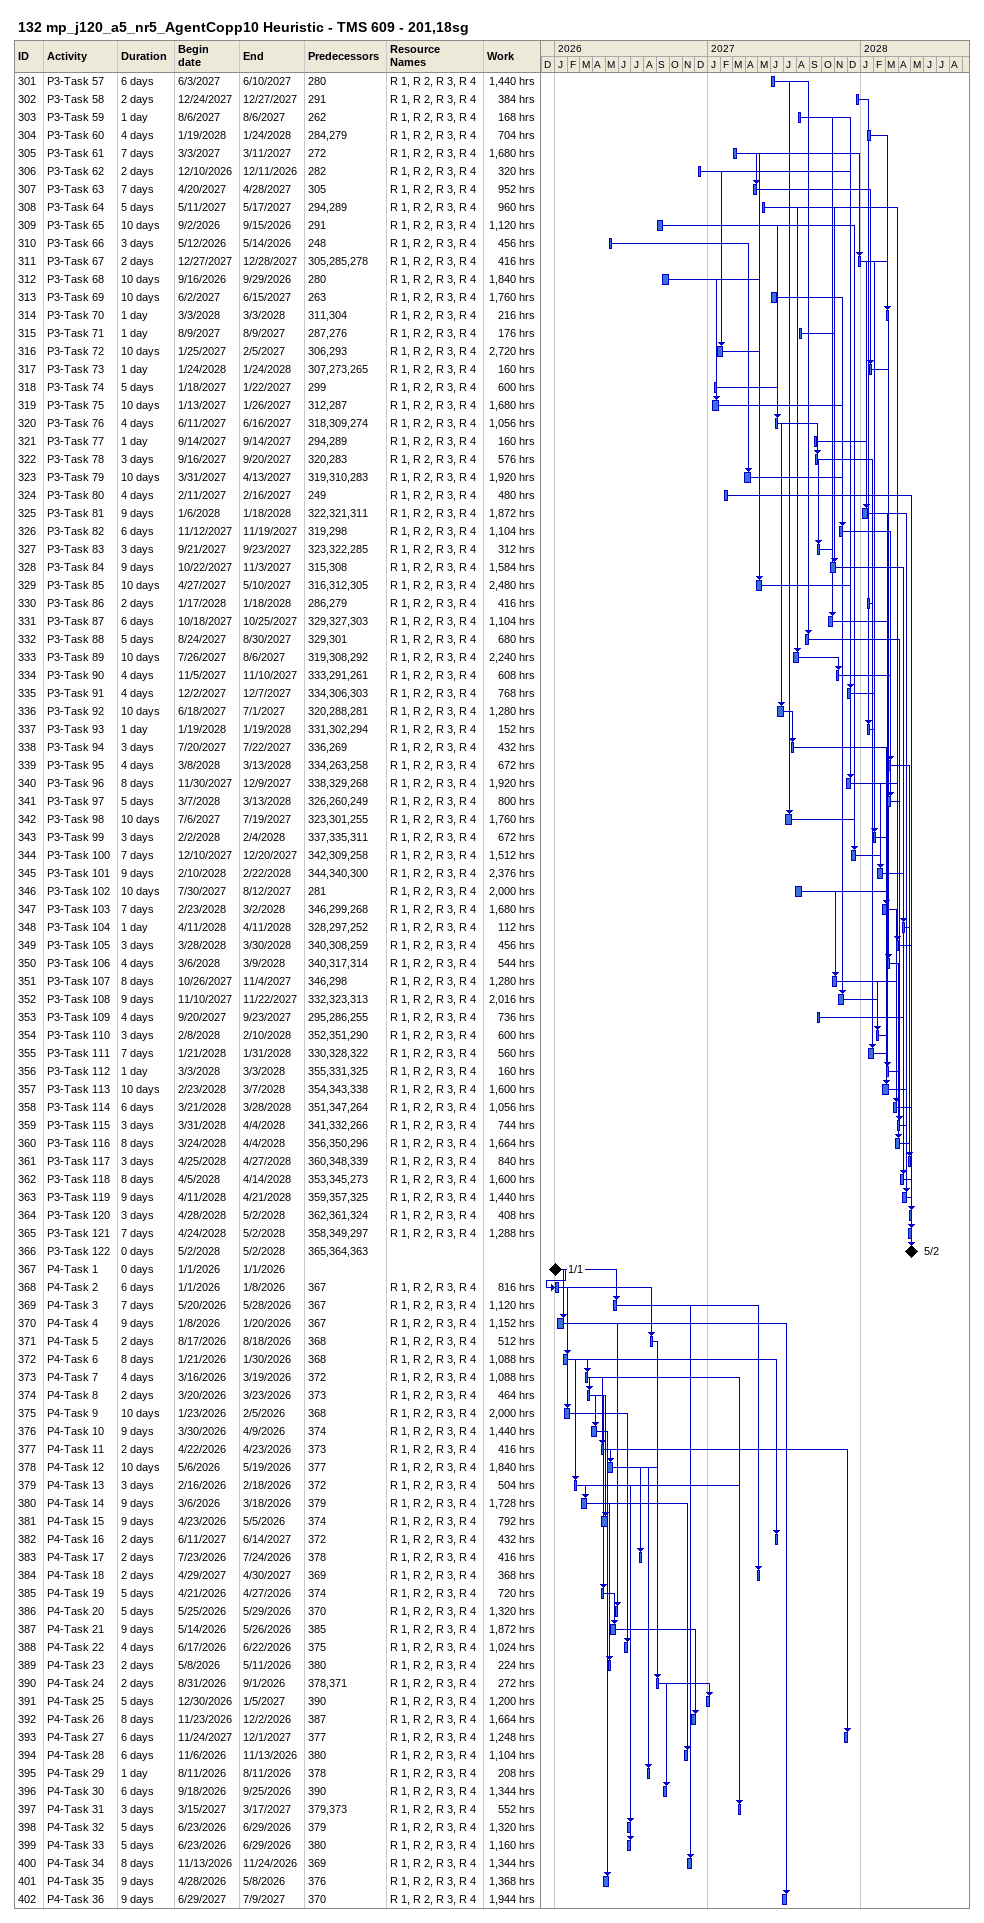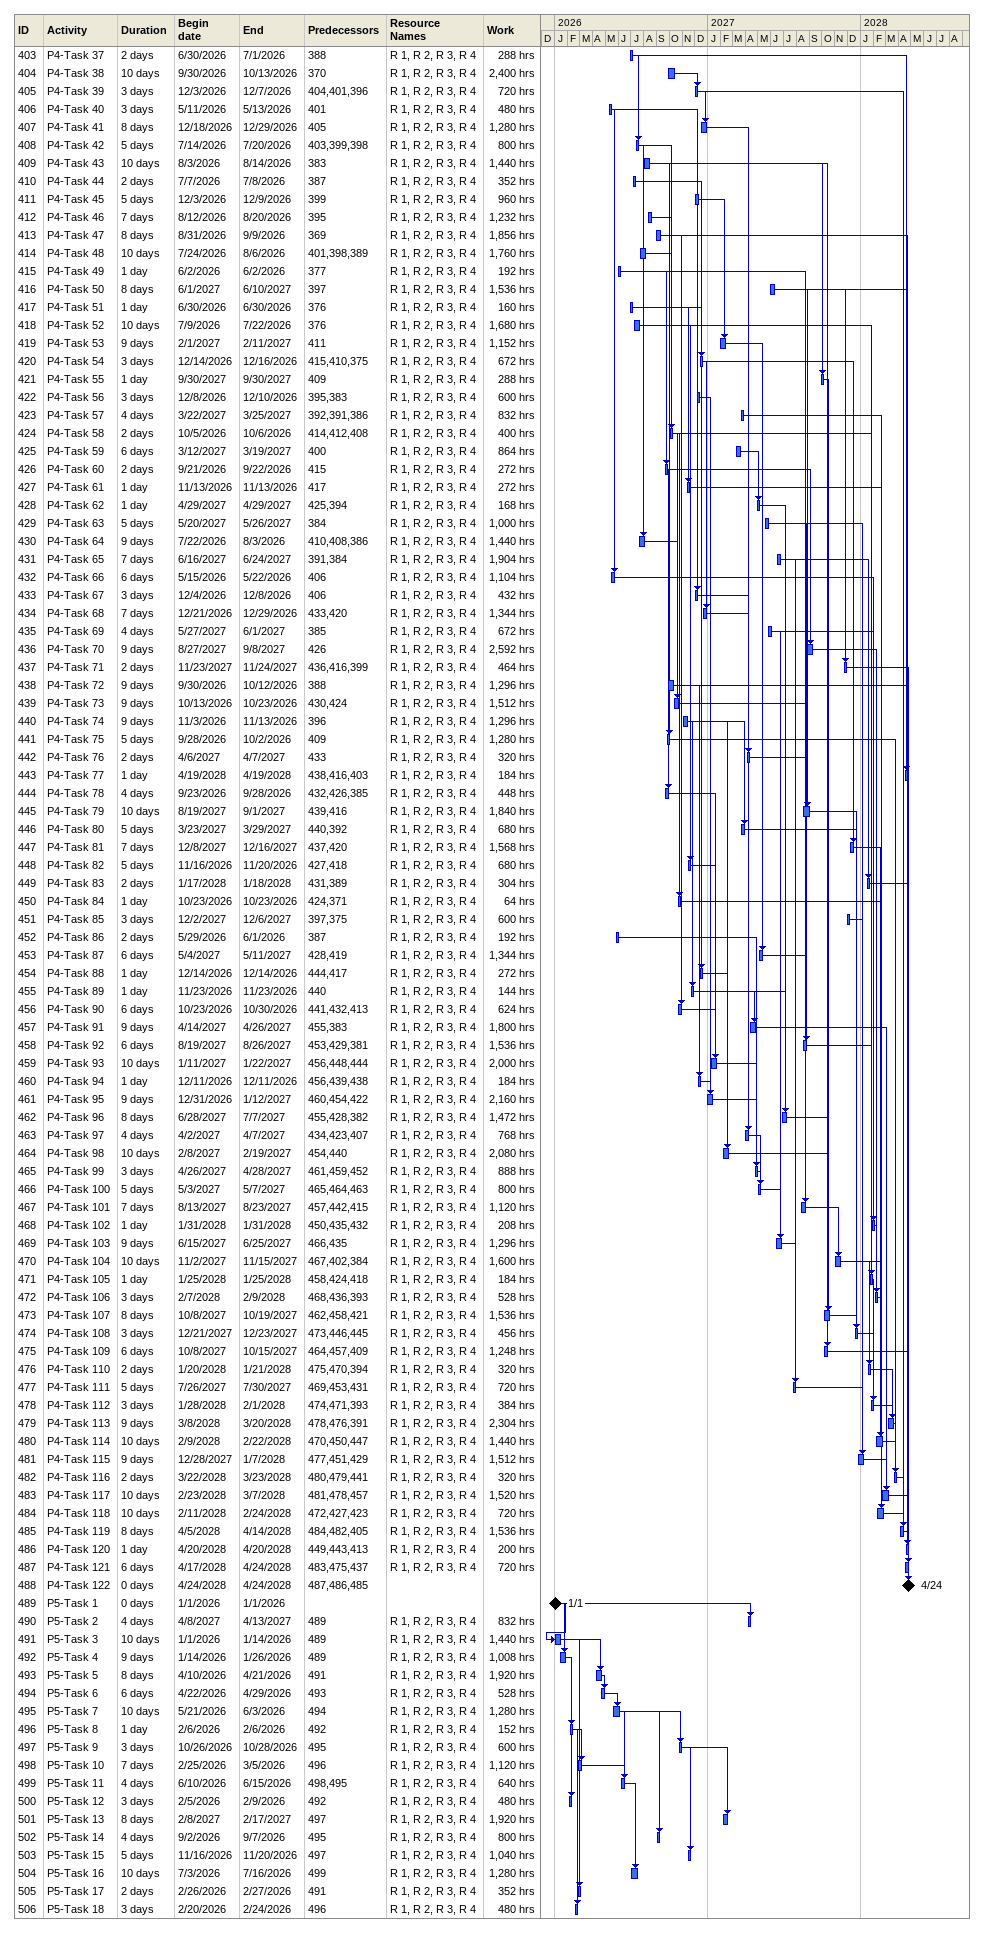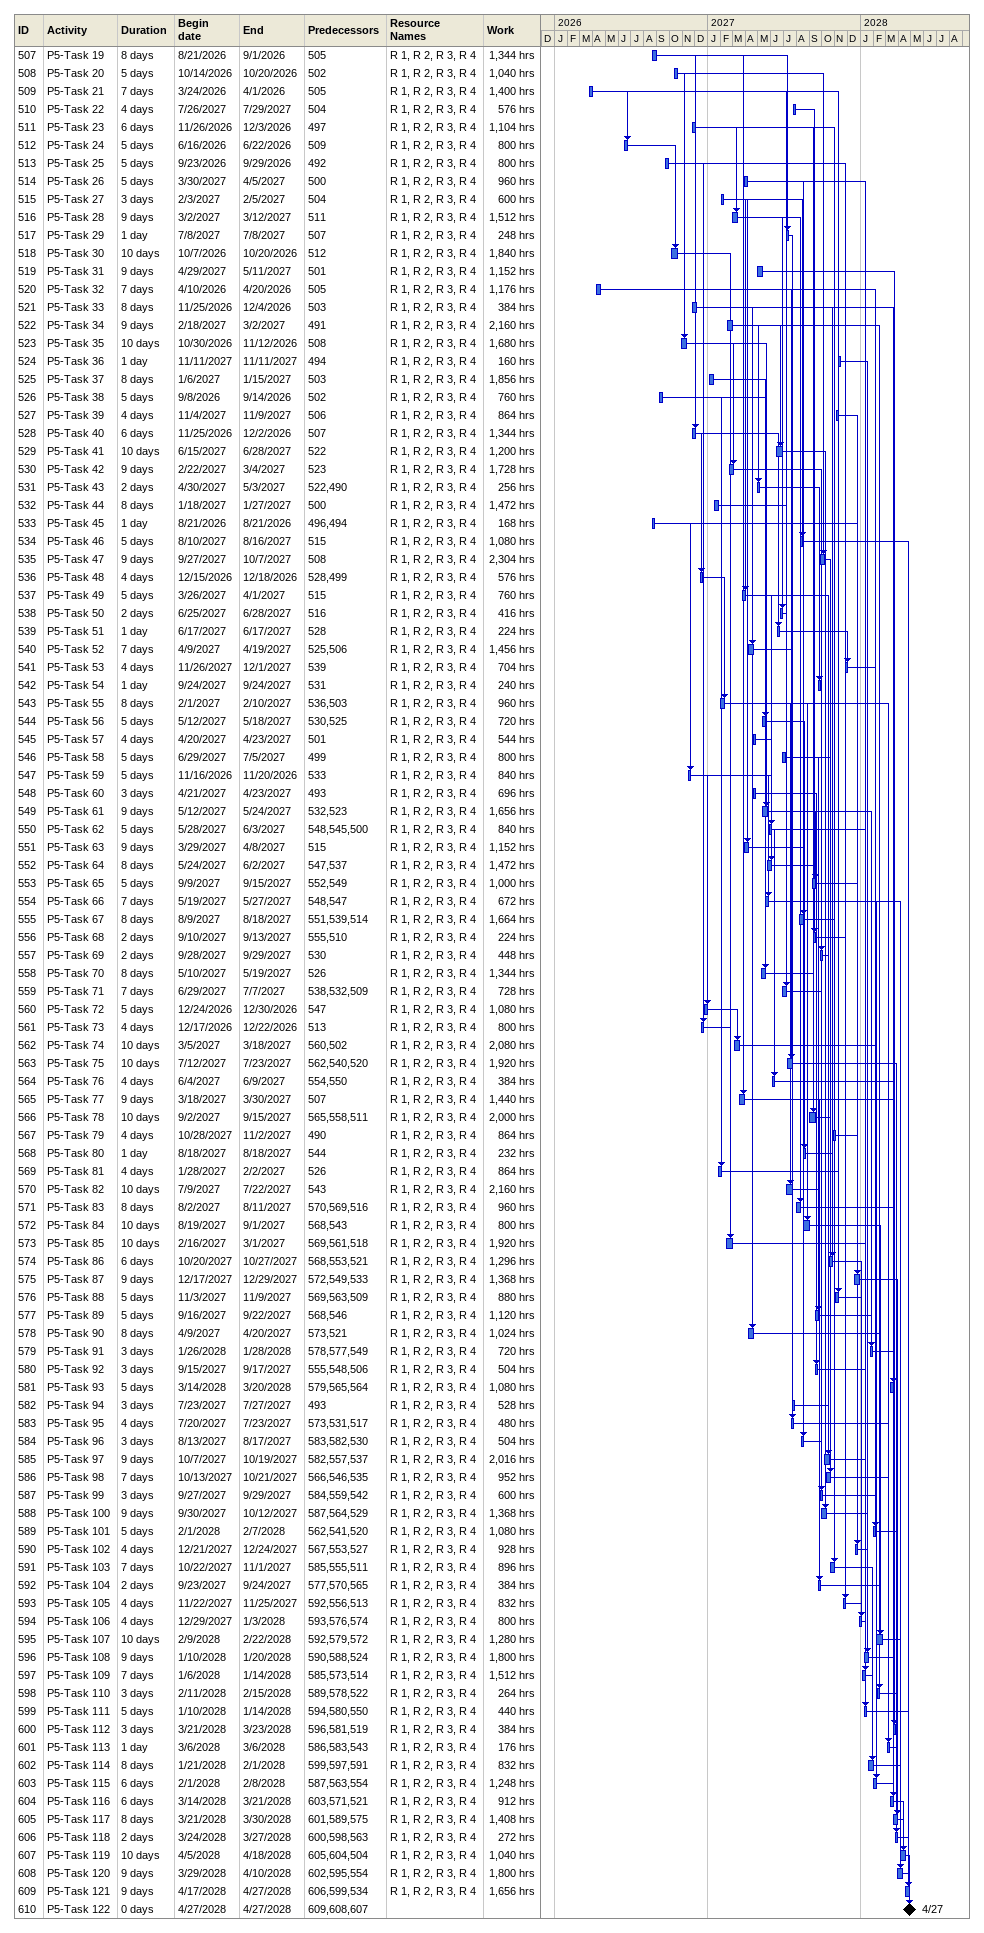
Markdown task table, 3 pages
132 mp_j120_a5_nr5_AgentCopp10 Heuristic - TMS 609 - 201,18sg

| ID | Task | Duration | Start | Finish | Predecessors | Resources | Work (h) |
|---|---|---|---|---|---|---|---|
| 301 | P3-Task 57 | 6d | 2027-06-03 | 2027-06-10 | 280 | R 1, R 2, R 3, R 4 | 1440 |
| 302 | P3-Task 58 | 2d | 2027-12-24 | 2027-12-27 | 291 | R 1, R 2, R 3, R 4 | 384 |
| 303 | P3-Task 59 | 1d | 2027-08-06 | 2027-08-06 | 262 | R 1, R 2, R 3, R 4 | 168 |
| 304 | P3-Task 60 | 4d | 2028-01-19 | 2028-01-24 | 284, 279 | R 1, R 2, R 3, R 4 | 704 |
| 305 | P3-Task 61 | 7d | 2027-03-03 | 2027-03-11 | 272 | R 1, R 2, R 3, R 4 | 1680 |
| 306 | P3-Task 62 | 2d | 2026-12-10 | 2026-12-11 | 282 | R 1, R 2, R 3, R 4 | 320 |
| 307 | P3-Task 63 | 7d | 2027-04-20 | 2027-04-28 | 305 | R 1, R 2, R 3, R 4 | 952 |
| 308 | P3-Task 64 | 5d | 2027-05-11 | 2027-05-17 | 294, 289 | R 1, R 2, R 3, R 4 | 960 |
| 309 | P3-Task 65 | 10d | 2026-09-02 | 2026-09-15 | 291 | R 1, R 2, R 3, R 4 | 1120 |
| 310 | P3-Task 66 | 3d | 2026-05-12 | 2026-05-14 | 248 | R 1, R 2, R 3, R 4 | 456 |
| 311 | P3-Task 67 | 2d | 2027-12-27 | 2027-12-28 | 305, 285, 278 | R 1, R 2, R 3, R 4 | 416 |
| 312 | P3-Task 68 | 10d | 2026-09-16 | 2026-09-29 | 280 | R 1, R 2, R 3, R 4 | 1840 |
| 313 | P3-Task 69 | 10d | 2027-06-02 | 2027-06-15 | 263 | R 1, R 2, R 3, R 4 | 1760 |
| 314 | P3-Task 70 | 1d | 2028-03-03 | 2028-03-03 | 311, 304 | R 1, R 2, R 3, R 4 | 216 |
| 315 | P3-Task 71 | 1d | 2027-08-09 | 2027-08-09 | 287, 276 | R 1, R 2, R 3, R 4 | 176 |
| 316 | P3-Task 72 | 10d | 2027-01-25 | 2027-02-05 | 306, 293 | R 1, R 2, R 3, R 4 | 2720 |
| 317 | P3-Task 73 | 1d | 2028-01-24 | 2028-01-24 | 307, 273, 265 | R 1, R 2, R 3, R 4 | 160 |
| 318 | P3-Task 74 | 5d | 2027-01-18 | 2027-01-22 | 299 | R 1, R 2, R 3, R 4 | 600 |
| 319 | P3-Task 75 | 10d | 2027-01-13 | 2027-01-26 | 312, 287 | R 1, R 2, R 3, R 4 | 1680 |
| 320 | P3-Task 76 | 4d | 2027-06-11 | 2027-06-16 | 318, 309, 274 | R 1, R 2, R 3, R 4 | 1056 |
| 321 | P3-Task 77 | 1d | 2027-09-14 | 2027-09-14 | 294, 289 | R 1, R 2, R 3, R 4 | 160 |
| 322 | P3-Task 78 | 3d | 2027-09-16 | 2027-09-20 | 320, 283 | R 1, R 2, R 3, R 4 | 576 |
| 323 | P3-Task 79 | 10d | 2027-03-31 | 2027-04-13 | 319, 310, 283 | R 1, R 2, R 3, R 4 | 1920 |
| 324 | P3-Task 80 | 4d | 2027-02-11 | 2027-02-16 | 249 | R 1, R 2, R 3, R 4 | 480 |
| 325 | P3-Task 81 | 9d | 2028-01-06 | 2028-01-18 | 322, 321, 311 | R 1, R 2, R 3, R 4 | 1872 |
| 326 | P3-Task 82 | 6d | 2027-11-12 | 2027-11-19 | 319, 298 | R 1, R 2, R 3, R 4 | 1104 |
| 327 | P3-Task 83 | 3d | 2027-09-21 | 2027-09-23 | 323, 322, 285 | R 1, R 2, R 3, R 4 | 312 |
| 328 | P3-Task 84 | 9d | 2027-10-22 | 2027-11-03 | 315, 308 | R 1, R 2, R 3, R 4 | 1584 |
| 329 | P3-Task 85 | 10d | 2027-04-27 | 2027-05-10 | 316, 312, 305 | R 1, R 2, R 3, R 4 | 2480 |
| 330 | P3-Task 86 | 2d | 2028-01-17 | 2028-01-18 | 286, 279 | R 1, R 2, R 3, R 4 | 416 |
| 331 | P3-Task 87 | 6d | 2027-10-18 | 2027-10-25 | 329, 327, 303 | R 1, R 2, R 3, R 4 | 1104 |
| 332 | P3-Task 88 | 5d | 2027-08-24 | 2027-08-30 | 329, 301 | R 1, R 2, R 3, R 4 | 680 |
| 333 | P3-Task 89 | 10d | 2027-07-26 | 2027-08-06 | 319, 308, 292 | R 1, R 2, R 3, R 4 | 2240 |
| 334 | P3-Task 90 | 4d | 2027-11-05 | 2027-11-10 | 333, 291, 261 | R 1, R 2, R 3, R 4 | 608 |
| 335 | P3-Task 91 | 4d | 2027-12-02 | 2027-12-07 | 334, 306, 303 | R 1, R 2, R 3, R 4 | 768 |
| 336 | P3-Task 92 | 10d | 2027-06-18 | 2027-07-01 | 320, 288, 281 | R 1, R 2, R 3, R 4 | 1280 |
| 337 | P3-Task 93 | 1d | 2028-01-19 | 2028-01-19 | 331, 302, 294 | R 1, R 2, R 3, R 4 | 152 |
| 338 | P3-Task 94 | 3d | 2027-07-20 | 2027-07-22 | 336, 269 | R 1, R 2, R 3, R 4 | 432 |
| 339 | P3-Task 95 | 4d | 2028-03-08 | 2028-03-13 | 334, 263, 258 | R 1, R 2, R 3, R 4 | 672 |
| 340 | P3-Task 96 | 8d | 2027-11-30 | 2027-12-09 | 338, 329, 268 | R 1, R 2, R 3, R 4 | 1920 |
| 341 | P3-Task 97 | 5d | 2028-03-07 | 2028-03-13 | 326, 260, 249 | R 1, R 2, R 3, R 4 | 800 |
| 342 | P3-Task 98 | 10d | 2027-07-06 | 2027-07-19 | 323, 301, 255 | R 1, R 2, R 3, R 4 | 1760 |
| 343 | P3-Task 99 | 3d | 2028-02-02 | 2028-02-04 | 337, 335, 311 | R 1, R 2, R 3, R 4 | 672 |
| 344 | P3-Task 100 | 7d | 2027-12-10 | 2027-12-20 | 342, 309, 258 | R 1, R 2, R 3, R 4 | 1512 |
| 345 | P3-Task 101 | 9d | 2028-02-10 | 2028-02-22 | 344, 340, 300 | R 1, R 2, R 3, R 4 | 2376 |
| 346 | P3-Task 102 | 10d | 2027-07-30 | 2027-08-12 | 281 | R 1, R 2, R 3, R 4 | 2000 |
| 347 | P3-Task 103 | 7d | 2028-02-23 | 2028-03-02 | 346, 299, 268 | R 1, R 2, R 3, R 4 | 1680 |
| 348 | P3-Task 104 | 1d | 2028-04-11 | 2028-04-11 | 328, 297, 252 | R 1, R 2, R 3, R 4 | 112 |
| 349 | P3-Task 105 | 3d | 2028-03-28 | 2028-03-30 | 340, 308, 259 | R 1, R 2, R 3, R 4 | 456 |
| 350 | P3-Task 106 | 4d | 2028-03-06 | 2028-03-09 | 340, 317, 314 | R 1, R 2, R 3, R 4 | 544 |
| 351 | P3-Task 107 | 8d | 2027-10-26 | 2027-11-04 | 346, 298 | R 1, R 2, R 3, R 4 | 1280 |
| 352 | P3-Task 108 | 9d | 2027-11-10 | 2027-11-22 | 332, 323, 313 | R 1, R 2, R 3, R 4 | 2016 |
| 353 | P3-Task 109 | 4d | 2027-09-20 | 2027-09-23 | 295, 286, 255 | R 1, R 2, R 3, R 4 | 736 |
| 354 | P3-Task 110 | 3d | 2028-02-08 | 2028-02-10 | 352, 351, 290 | R 1, R 2, R 3, R 4 | 600 |
| 355 | P3-Task 111 | 7d | 2028-01-21 | 2028-01-31 | 330, 328, 322 | R 1, R 2, R 3, R 4 | 560 |
| 356 | P3-Task 112 | 1d | 2028-03-03 | 2028-03-03 | 355, 331, 325 | R 1, R 2, R 3, R 4 | 160 |
| 357 | P3-Task 113 | 10d | 2028-02-23 | 2028-03-07 | 354, 343, 338 | R 1, R 2, R 3, R 4 | 1600 |
| 358 | P3-Task 114 | 6d | 2028-03-21 | 2028-03-28 | 351, 347, 264 | R 1, R 2, R 3, R 4 | 1056 |
| 359 | P3-Task 115 | 3d | 2028-03-31 | 2028-04-04 | 341, 332, 266 | R 1, R 2, R 3, R 4 | 744 |
| 360 | P3-Task 116 | 8d | 2028-03-24 | 2028-04-04 | 356, 350, 296 | R 1, R 2, R 3, R 4 | 1664 |
| 361 | P3-Task 117 | 3d | 2028-04-25 | 2028-04-27 | 360, 348, 339 | R 1, R 2, R 3, R 4 | 840 |
| 362 | P3-Task 118 | 8d | 2028-04-05 | 2028-04-14 | 353, 345, 273 | R 1, R 2, R 3, R 4 | 1600 |
| 363 | P3-Task 119 | 9d | 2028-04-11 | 2028-04-21 | 359, 357, 325 | R 1, R 2, R 3, R 4 | 1440 |
| 364 | P3-Task 120 | 3d | 2028-04-28 | 2028-05-02 | 362, 361, 324 | R 1, R 2, R 3, R 4 | 408 |
| 365 | P3-Task 121 | 7d | 2028-04-24 | 2028-05-02 | 358, 349, 297 | R 1, R 2, R 3, R 4 | 1288 |
| 366 | P3-Task 122 | 0d | 2028-05-02 | 2028-05-02 | 365, 364, 363 |  |  |
| 367 | P4-Task 1 | 0d | 2026-01-01 | 2026-01-01 |  |  |  |
| 368 | P4-Task 2 | 6d | 2026-01-01 | 2026-01-08 | 367 | R 1, R 2, R 3, R 4 | 816 |
| 369 | P4-Task 3 | 7d | 2026-05-20 | 2026-05-28 | 367 | R 1, R 2, R 3, R 4 | 1120 |
| 370 | P4-Task 4 | 9d | 2026-01-08 | 2026-01-20 | 367 | R 1, R 2, R 3, R 4 | 1152 |
| 371 | P4-Task 5 | 2d | 2026-08-17 | 2026-08-18 | 368 | R 1, R 2, R 3, R 4 | 512 |
| 372 | P4-Task 6 | 8d | 2026-01-21 | 2026-01-30 | 368 | R 1, R 2, R 3, R 4 | 1088 |
| 373 | P4-Task 7 | 4d | 2026-03-16 | 2026-03-19 | 372 | R 1, R 2, R 3, R 4 | 1088 |
| 374 | P4-Task 8 | 2d | 2026-03-20 | 2026-03-23 | 373 | R 1, R 2, R 3, R 4 | 464 |
| 375 | P4-Task 9 | 10d | 2026-01-23 | 2026-02-05 | 368 | R 1, R 2, R 3, R 4 | 2000 |
| 376 | P4-Task 10 | 9d | 2026-03-30 | 2026-04-09 | 374 | R 1, R 2, R 3, R 4 | 1440 |
| 377 | P4-Task 11 | 2d | 2026-04-22 | 2026-04-23 | 373 | R 1, R 2, R 3, R 4 | 416 |
| 378 | P4-Task 12 | 10d | 2026-05-06 | 2026-05-19 | 377 | R 1, R 2, R 3, R 4 | 1840 |
| 379 | P4-Task 13 | 3d | 2026-02-16 | 2026-02-18 | 372 | R 1, R 2, R 3, R 4 | 504 |
| 380 | P4-Task 14 | 9d | 2026-03-06 | 2026-03-18 | 379 | R 1, R 2, R 3, R 4 | 1728 |
| 381 | P4-Task 15 | 9d | 2026-04-23 | 2026-05-05 | 374 | R 1, R 2, R 3, R 4 | 792 |
| 382 | P4-Task 16 | 2d | 2027-06-11 | 2027-06-14 | 372 | R 1, R 2, R 3, R 4 | 432 |
| 383 | P4-Task 17 | 2d | 2026-07-23 | 2026-07-24 | 378 | R 1, R 2, R 3, R 4 | 416 |
| 384 | P4-Task 18 | 2d | 2027-04-29 | 2027-04-30 | 369 | R 1, R 2, R 3, R 4 | 368 |
| 385 | P4-Task 19 | 5d | 2026-04-21 | 2026-04-27 | 374 | R 1, R 2, R 3, R 4 | 720 |
| 386 | P4-Task 20 | 5d | 2026-05-25 | 2026-05-29 | 370 | R 1, R 2, R 3, R 4 | 1320 |
| 387 | P4-Task 21 | 9d | 2026-05-14 | 2026-05-26 | 385 | R 1, R 2, R 3, R 4 | 1872 |
| 388 | P4-Task 22 | 4d | 2026-06-17 | 2026-06-22 | 375 | R 1, R 2, R 3, R 4 | 1024 |
| 389 | P4-Task 23 | 2d | 2026-05-08 | 2026-05-11 | 380 | R 1, R 2, R 3, R 4 | 224 |
| 390 | P4-Task 24 | 2d | 2026-08-31 | 2026-09-01 | 378, 371 | R 1, R 2, R 3, R 4 | 272 |
| 391 | P4-Task 25 | 5d | 2026-12-30 | 2027-01-05 | 390 | R 1, R 2, R 3, R 4 | 1200 |
| 392 | P4-Task 26 | 8d | 2026-11-23 | 2026-12-02 | 387 | R 1, R 2, R 3, R 4 | 1664 |
| 393 | P4-Task 27 | 6d | 2027-11-24 | 2027-12-01 | 377 | R 1, R 2, R 3, R 4 | 1248 |
| 394 | P4-Task 28 | 6d | 2026-11-06 | 2026-11-13 | 380 | R 1, R 2, R 3, R 4 | 1104 |
| 395 | P4-Task 29 | 1d | 2026-08-11 | 2026-08-11 | 378 | R 1, R 2, R 3, R 4 | 208 |
| 396 | P4-Task 30 | 6d | 2026-09-18 | 2026-09-25 | 390 | R 1, R 2, R 3, R 4 | 1344 |
| 397 | P4-Task 31 | 3d | 2027-03-15 | 2027-03-17 | 379, 373 | R 1, R 2, R 3, R 4 | 552 |
| 398 | P4-Task 32 | 5d | 2026-06-23 | 2026-06-29 | 379 | R 1, R 2, R 3, R 4 | 1320 |
| 399 | P4-Task 33 | 5d | 2026-06-23 | 2026-06-29 | 380 | R 1, R 2, R 3, R 4 | 1160 |
| 400 | P4-Task 34 | 8d | 2026-11-13 | 2026-11-24 | 369 | R 1, R 2, R 3, R 4 | 1344 |
| 401 | P4-Task 35 | 9d | 2026-04-28 | 2026-05-08 | 376 | R 1, R 2, R 3, R 4 | 1368 |
| 402 | P4-Task 36 | 9d | 2027-06-29 | 2027-07-09 | 370 | R 1, R 2, R 3, R 4 | 1944 |
| 403 | P4-Task 37 | 2d | 2026-06-30 | 2026-07-01 | 388 | R 1, R 2, R 3, R 4 | 288 |
| 404 | P4-Task 38 | 10d | 2026-09-30 | 2026-10-13 | 370 | R 1, R 2, R 3, R 4 | 2400 |
| 405 | P4-Task 39 | 3d | 2026-12-03 | 2026-12-07 | 404, 401, 396 | R 1, R 2, R 3, R 4 | 720 |
| 406 | P4-Task 40 | 3d | 2026-05-11 | 2026-05-13 | 401 | R 1, R 2, R 3, R 4 | 480 |
| 407 | P4-Task 41 | 8d | 2026-12-18 | 2026-12-29 | 405 | R 1, R 2, R 3, R 4 | 1280 |
| 408 | P4-Task 42 | 5d | 2026-07-14 | 2026-07-20 | 403, 399, 398 | R 1, R 2, R 3, R 4 | 800 |
| 409 | P4-Task 43 | 10d | 2026-08-03 | 2026-08-14 | 383 | R 1, R 2, R 3, R 4 | 1440 |
| 410 | P4-Task 44 | 2d | 2026-07-07 | 2026-07-08 | 387 | R 1, R 2, R 3, R 4 | 352 |
| 411 | P4-Task 45 | 5d | 2026-12-03 | 2026-12-09 | 399 | R 1, R 2, R 3, R 4 | 960 |
| 412 | P4-Task 46 | 7d | 2026-08-12 | 2026-08-20 | 395 | R 1, R 2, R 3, R 4 | 1232 |
| 413 | P4-Task 47 | 8d | 2026-08-31 | 2026-09-09 | 369 | R 1, R 2, R 3, R 4 | 1856 |
| 414 | P4-Task 48 | 10d | 2026-07-24 | 2026-08-06 | 401, 398, 389 | R 1, R 2, R 3, R 4 | 1760 |
| 415 | P4-Task 49 | 1d | 2026-06-02 | 2026-06-02 | 377 | R 1, R 2, R 3, R 4 | 192 |
| 416 | P4-Task 50 | 8d | 2027-06-01 | 2027-06-10 | 397 | R 1, R 2, R 3, R 4 | 1536 |
| 417 | P4-Task 51 | 1d | 2026-06-30 | 2026-06-30 | 376 | R 1, R 2, R 3, R 4 | 160 |
| 418 | P4-Task 52 | 10d | 2026-07-09 | 2026-07-22 | 376 | R 1, R 2, R 3, R 4 | 1680 |
| 419 | P4-Task 53 | 9d | 2027-02-01 | 2027-02-11 | 411 | R 1, R 2, R 3, R 4 | 1152 |
| 420 | P4-Task 54 | 3d | 2026-12-14 | 2026-12-16 | 415, 410, 375 | R 1, R 2, R 3, R 4 | 672 |
| 421 | P4-Task 55 | 1d | 2027-09-30 | 2027-09-30 | 409 | R 1, R 2, R 3, R 4 | 288 |
| 422 | P4-Task 56 | 3d | 2026-12-08 | 2026-12-10 | 395, 383 | R 1, R 2, R 3, R 4 | 600 |
| 423 | P4-Task 57 | 4d | 2027-03-22 | 2027-03-25 | 392, 391, 386 | R 1, R 2, R 3, R 4 | 832 |
| 424 | P4-Task 58 | 2d | 2026-10-05 | 2026-10-06 | 414, 412, 408 | R 1, R 2, R 3, R 4 | 400 |
| 425 | P4-Task 59 | 6d | 2027-03-12 | 2027-03-19 | 400 | R 1, R 2, R 3, R 4 | 864 |
| 426 | P4-Task 60 | 2d | 2026-09-21 | 2026-09-22 | 415 | R 1, R 2, R 3, R 4 | 272 |
| 427 | P4-Task 61 | 1d | 2026-11-13 | 2026-11-13 | 417 | R 1, R 2, R 3, R 4 | 272 |
| 428 | P4-Task 62 | 1d | 2027-04-29 | 2027-04-29 | 425, 394 | R 1, R 2, R 3, R 4 | 168 |
| 429 | P4-Task 63 | 5d | 2027-05-20 | 2027-05-26 | 384 | R 1, R 2, R 3, R 4 | 1000 |
| 430 | P4-Task 64 | 9d | 2026-07-22 | 2026-08-03 | 410, 408, 386 | R 1, R 2, R 3, R 4 | 1440 |
| 431 | P4-Task 65 | 7d | 2027-06-16 | 2027-06-24 | 391, 384 | R 1, R 2, R 3, R 4 | 1904 |
| 432 | P4-Task 66 | 6d | 2026-05-15 | 2026-05-22 | 406 | R 1, R 2, R 3, R 4 | 1104 |
| 433 | P4-Task 67 | 3d | 2026-12-04 | 2026-12-08 | 406 | R 1, R 2, R 3, R 4 | 432 |
| 434 | P4-Task 68 | 7d | 2026-12-21 | 2026-12-29 | 433, 420 | R 1, R 2, R 3, R 4 | 1344 |
| 435 | P4-Task 69 | 4d | 2027-05-27 | 2027-06-01 | 385 | R 1, R 2, R 3, R 4 | 672 |
| 436 | P4-Task 70 | 9d | 2027-08-27 | 2027-09-08 | 426 | R 1, R 2, R 3, R 4 | 2592 |
| 437 | P4-Task 71 | 2d | 2027-11-23 | 2027-11-24 | 436, 416, 399 | R 1, R 2, R 3, R 4 | 464 |
| 438 | P4-Task 72 | 9d | 2026-09-30 | 2026-10-12 | 388 | R 1, R 2, R 3, R 4 | 1296 |
| 439 | P4-Task 73 | 9d | 2026-10-13 | 2026-10-23 | 430, 424 | R 1, R 2, R 3, R 4 | 1512 |
| 440 | P4-Task 74 | 9d | 2026-11-03 | 2026-11-13 | 396 | R 1, R 2, R 3, R 4 | 1296 |
| 441 | P4-Task 75 | 5d | 2026-09-28 | 2026-10-02 | 409 | R 1, R 2, R 3, R 4 | 1280 |
| 442 | P4-Task 76 | 2d | 2027-04-06 | 2027-04-07 | 433 | R 1, R 2, R 3, R 4 | 320 |
| 443 | P4-Task 77 | 1d | 2028-04-19 | 2028-04-19 | 438, 416, 403 | R 1, R 2, R 3, R 4 | 184 |
| 444 | P4-Task 78 | 4d | 2026-09-23 | 2026-09-28 | 432, 426, 385 | R 1, R 2, R 3, R 4 | 448 |
| 445 | P4-Task 79 | 10d | 2027-08-19 | 2027-09-01 | 439, 416 | R 1, R 2, R 3, R 4 | 1840 |
| 446 | P4-Task 80 | 5d | 2027-03-23 | 2027-03-29 | 440, 392 | R 1, R 2, R 3, R 4 | 680 |
| 447 | P4-Task 81 | 7d | 2027-12-08 | 2027-12-16 | 437, 420 | R 1, R 2, R 3, R 4 | 1568 |
| 448 | P4-Task 82 | 5d | 2026-11-16 | 2026-11-20 | 427, 418 | R 1, R 2, R 3, R 4 | 680 |
| 449 | P4-Task 83 | 2d | 2028-01-17 | 2028-01-18 | 431, 389 | R 1, R 2, R 3, R 4 | 304 |
| 450 | P4-Task 84 | 1d | 2026-10-23 | 2026-10-23 | 424, 371 | R 1, R 2, R 3, R 4 | 64 |
| 451 | P4-Task 85 | 3d | 2027-12-02 | 2027-12-06 | 397, 375 | R 1, R 2, R 3, R 4 | 600 |
| 452 | P4-Task 86 | 2d | 2026-05-29 | 2026-06-01 | 387 | R 1, R 2, R 3, R 4 | 192 |
| 453 | P4-Task 87 | 6d | 2027-05-04 | 2027-05-11 | 428, 419 | R 1, R 2, R 3, R 4 | 1344 |
| 454 | P4-Task 88 | 1d | 2026-12-14 | 2026-12-14 | 444, 417 | R 1, R 2, R 3, R 4 | 272 |
| 455 | P4-Task 89 | 1d | 2026-11-23 | 2026-11-23 | 440 | R 1, R 2, R 3, R 4 | 144 |
| 456 | P4-Task 90 | 6d | 2026-10-23 | 2026-10-30 | 441, 432, 413 | R 1, R 2, R 3, R 4 | 624 |
| 457 | P4-Task 91 | 9d | 2027-04-14 | 2027-04-26 | 455, 383 | R 1, R 2, R 3, R 4 | 1800 |
| 458 | P4-Task 92 | 6d | 2027-08-19 | 2027-08-26 | 453, 429, 381 | R 1, R 2, R 3, R 4 | 1536 |
| 459 | P4-Task 93 | 10d | 2027-01-11 | 2027-01-22 | 456, 448, 444 | R 1, R 2, R 3, R 4 | 2000 |
| 460 | P4-Task 94 | 1d | 2026-12-11 | 2026-12-11 | 456, 439, 438 | R 1, R 2, R 3, R 4 | 184 |
| 461 | P4-Task 95 | 9d | 2026-12-31 | 2027-01-12 | 460, 454, 422 | R 1, R 2, R 3, R 4 | 2160 |
| 462 | P4-Task 96 | 8d | 2027-06-28 | 2027-07-07 | 455, 428, 382 | R 1, R 2, R 3, R 4 | 1472 |
| 463 | P4-Task 97 | 4d | 2027-04-02 | 2027-04-07 | 434, 423, 407 | R 1, R 2, R 3, R 4 | 768 |
| 464 | P4-Task 98 | 10d | 2027-02-08 | 2027-02-19 | 454, 440 | R 1, R 2, R 3, R 4 | 2080 |
| 465 | P4-Task 99 | 3d | 2027-04-26 | 2027-04-28 | 461, 459, 452 | R 1, R 2, R 3, R 4 | 888 |
| 466 | P4-Task 100 | 5d | 2027-05-03 | 2027-05-07 | 465, 464, 463 | R 1, R 2, R 3, R 4 | 800 |
| 467 | P4-Task 101 | 7d | 2027-08-13 | 2027-08-23 | 457, 442, 415 | R 1, R 2, R 3, R 4 | 1120 |
| 468 | P4-Task 102 | 1d | 2028-01-31 | 2028-01-31 | 450, 435, 432 | R 1, R 2, R 3, R 4 | 208 |
| 469 | P4-Task 103 | 9d | 2027-06-15 | 2027-06-25 | 466, 435 | R 1, R 2, R 3, R 4 | 1296 |
| 470 | P4-Task 104 | 10d | 2027-11-02 | 2027-11-15 | 467, 402, 384 | R 1, R 2, R 3, R 4 | 1600 |
| 471 | P4-Task 105 | 1d | 2028-01-25 | 2028-01-25 | 458, 424, 418 | R 1, R 2, R 3, R 4 | 184 |
| 472 | P4-Task 106 | 3d | 2028-02-07 | 2028-02-09 | 468, 436, 393 | R 1, R 2, R 3, R 4 | 528 |
| 473 | P4-Task 107 | 8d | 2027-10-08 | 2027-10-19 | 462, 458, 421 | R 1, R 2, R 3, R 4 | 1536 |
| 474 | P4-Task 108 | 3d | 2027-12-21 | 2027-12-23 | 473, 446, 445 | R 1, R 2, R 3, R 4 | 456 |
| 475 | P4-Task 109 | 6d | 2027-10-08 | 2027-10-15 | 464, 457, 409 | R 1, R 2, R 3, R 4 | 1248 |
| 476 | P4-Task 110 | 2d | 2028-01-20 | 2028-01-21 | 475, 470, 394 | R 1, R 2, R 3, R 4 | 320 |
| 477 | P4-Task 111 | 5d | 2027-07-26 | 2027-07-30 | 469, 453, 431 | R 1, R 2, R 3, R 4 | 720 |
| 478 | P4-Task 112 | 3d | 2028-01-28 | 2028-02-01 | 474, 471, 393 | R 1, R 2, R 3, R 4 | 384 |
| 479 | P4-Task 113 | 9d | 2028-03-08 | 2028-03-20 | 478, 476, 391 | R 1, R 2, R 3, R 4 | 2304 |
| 480 | P4-Task 114 | 10d | 2028-02-09 | 2028-02-22 | 470, 450, 447 | R 1, R 2, R 3, R 4 | 1440 |
| 481 | P4-Task 115 | 9d | 2027-12-28 | 2028-01-07 | 477, 451, 429 | R 1, R 2, R 3, R 4 | 1512 |
| 482 | P4-Task 116 | 2d | 2028-03-22 | 2028-03-23 | 480, 479, 441 | R 1, R 2, R 3, R 4 | 320 |
| 483 | P4-Task 117 | 10d | 2028-02-23 | 2028-03-07 | 481, 478, 457 | R 1, R 2, R 3, R 4 | 1520 |
| 484 | P4-Task 118 | 10d | 2028-02-11 | 2028-02-24 | 472, 427, 423 | R 1, R 2, R 3, R 4 | 720 |
| 485 | P4-Task 119 | 8d | 2028-04-05 | 2028-04-14 | 484, 482, 405 | R 1, R 2, R 3, R 4 | 1536 |
| 486 | P4-Task 120 | 1d | 2028-04-20 | 2028-04-20 | 449, 443, 413 | R 1, R 2, R 3, R 4 | 200 |
| 487 | P4-Task 121 | 6d | 2028-04-17 | 2028-04-24 | 483, 475, 437 | R 1, R 2, R 3, R 4 | 720 |
| 488 | P4-Task 122 | 0d | 2028-04-24 | 2028-04-24 | 487, 486, 485 |  |  |
| 489 | P5-Task 1 | 0d | 2026-01-01 | 2026-01-01 |  |  |  |
| 490 | P5-Task 2 | 4d | 2027-04-08 | 2027-04-13 | 489 | R 1, R 2, R 3, R 4 | 832 |
| 491 | P5-Task 3 | 10d | 2026-01-01 | 2026-01-14 | 489 | R 1, R 2, R 3, R 4 | 1440 |
| 492 | P5-Task 4 | 9d | 2026-01-14 | 2026-01-26 | 489 | R 1, R 2, R 3, R 4 | 1008 |
| 493 | P5-Task 5 | 8d | 2026-04-10 | 2026-04-21 | 491 | R 1, R 2, R 3, R 4 | 1920 |
| 494 | P5-Task 6 | 6d | 2026-04-22 | 2026-04-29 | 493 | R 1, R 2, R 3, R 4 | 528 |
| 495 | P5-Task 7 | 10d | 2026-05-21 | 2026-06-03 | 494 | R 1, R 2, R 3, R 4 | 1280 |
| 496 | P5-Task 8 | 1d | 2026-02-06 | 2026-02-06 | 492 | R 1, R 2, R 3, R 4 | 152 |
| 497 | P5-Task 9 | 3d | 2026-10-26 | 2026-10-28 | 495 | R 1, R 2, R 3, R 4 | 600 |
| 498 | P5-Task 10 | 7d | 2026-02-25 | 2026-03-05 | 496 | R 1, R 2, R 3, R 4 | 1120 |
| 499 | P5-Task 11 | 4d | 2026-06-10 | 2026-06-15 | 498, 495 | R 1, R 2, R 3, R 4 | 640 |
| 500 | P5-Task 12 | 3d | 2026-02-05 | 2026-02-09 | 492 | R 1, R 2, R 3, R 4 | 480 |
| 501 | P5-Task 13 | 8d | 2027-02-08 | 2027-02-17 | 497 | R 1, R 2, R 3, R 4 | 1920 |
| 502 | P5-Task 14 | 4d | 2026-09-02 | 2026-09-07 | 495 | R 1, R 2, R 3, R 4 | 800 |
| 503 | P5-Task 15 | 5d | 2026-11-16 | 2026-11-20 | 497 | R 1, R 2, R 3, R 4 | 1040 |
| 504 | P5-Task 16 | 10d | 2026-07-03 | 2026-07-16 | 499 | R 1, R 2, R 3, R 4 | 1280 |
| 505 | P5-Task 17 | 2d | 2026-02-26 | 2026-02-27 | 491 | R 1, R 2, R 3, R 4 | 352 |
| 506 | P5-Task 18 | 3d | 2026-02-20 | 2026-02-24 | 496 | R 1, R 2, R 3, R 4 | 480 |
| 507 | P5-Task 19 | 8d | 2026-08-21 | 2026-09-01 | 505 | R 1, R 2, R 3, R 4 | 1344 |
| 508 | P5-Task 20 | 5d | 2026-10-14 | 2026-10-20 | 502 | R 1, R 2, R 3, R 4 | 1040 |
| 509 | P5-Task 21 | 7d | 2026-03-24 | 2026-04-01 | 505 | R 1, R 2, R 3, R 4 | 1400 |
| 510 | P5-Task 22 | 4d | 2027-07-26 | 2027-07-29 | 504 | R 1, R 2, R 3, R 4 | 576 |
| 511 | P5-Task 23 | 6d | 2026-11-26 | 2026-12-03 | 497 | R 1, R 2, R 3, R 4 | 1104 |
| 512 | P5-Task 24 | 5d | 2026-06-16 | 2026-06-22 | 509 | R 1, R 2, R 3, R 4 | 800 |
| 513 | P5-Task 25 | 5d | 2026-09-23 | 2026-09-29 | 492 | R 1, R 2, R 3, R 4 | 800 |
| 514 | P5-Task 26 | 5d | 2027-03-30 | 2027-04-05 | 500 | R 1, R 2, R 3, R 4 | 960 |
| 515 | P5-Task 27 | 3d | 2027-02-03 | 2027-02-05 | 504 | R 1, R 2, R 3, R 4 | 600 |
| 516 | P5-Task 28 | 9d | 2027-03-02 | 2027-03-12 | 511 | R 1, R 2, R 3, R 4 | 1512 |
| 517 | P5-Task 29 | 1d | 2027-07-08 | 2027-07-08 | 507 | R 1, R 2, R 3, R 4 | 248 |
| 518 | P5-Task 30 | 10d | 2026-10-07 | 2026-10-20 | 512 | R 1, R 2, R 3, R 4 | 1840 |
| 519 | P5-Task 31 | 9d | 2027-04-29 | 2027-05-11 | 501 | R 1, R 2, R 3, R 4 | 1152 |
| 520 | P5-Task 32 | 7d | 2026-04-10 | 2026-04-20 | 505 | R 1, R 2, R 3, R 4 | 1176 |
| 521 | P5-Task 33 | 8d | 2026-11-25 | 2026-12-04 | 503 | R 1, R 2, R 3, R 4 | 384 |
| 522 | P5-Task 34 | 9d | 2027-02-18 | 2027-03-02 | 491 | R 1, R 2, R 3, R 4 | 2160 |
| 523 | P5-Task 35 | 10d | 2026-10-30 | 2026-11-12 | 508 | R 1, R 2, R 3, R 4 | 1680 |
| 524 | P5-Task 36 | 1d | 2027-11-11 | 2027-11-11 | 494 | R 1, R 2, R 3, R 4 | 160 |
| 525 | P5-Task 37 | 8d | 2027-01-06 | 2027-01-15 | 503 | R 1, R 2, R 3, R 4 | 1856 |
| 526 | P5-Task 38 | 5d | 2026-09-08 | 2026-09-14 | 502 | R 1, R 2, R 3, R 4 | 760 |
| 527 | P5-Task 39 | 4d | 2027-11-04 | 2027-11-09 | 506 | R 1, R 2, R 3, R 4 | 864 |
| 528 | P5-Task 40 | 6d | 2026-11-25 | 2026-12-02 | 507 | R 1, R 2, R 3, R 4 | 1344 |
| 529 | P5-Task 41 | 10d | 2027-06-15 | 2027-06-28 | 522 | R 1, R 2, R 3, R 4 | 1200 |
| 530 | P5-Task 42 | 9d | 2027-02-22 | 2027-03-04 | 523 | R 1, R 2, R 3, R 4 | 1728 |
| 531 | P5-Task 43 | 2d | 2027-04-30 | 2027-05-03 | 522, 490 | R 1, R 2, R 3, R 4 | 256 |
| 532 | P5-Task 44 | 8d | 2027-01-18 | 2027-01-27 | 500 | R 1, R 2, R 3, R 4 | 1472 |
| 533 | P5-Task 45 | 1d | 2026-08-21 | 2026-08-21 | 496, 494 | R 1, R 2, R 3, R 4 | 168 |
| 534 | P5-Task 46 | 5d | 2027-08-10 | 2027-08-16 | 515 | R 1, R 2, R 3, R 4 | 1080 |
| 535 | P5-Task 47 | 9d | 2027-09-27 | 2027-10-07 | 508 | R 1, R 2, R 3, R 4 | 2304 |
| 536 | P5-Task 48 | 4d | 2026-12-15 | 2026-12-18 | 528, 499 | R 1, R 2, R 3, R 4 | 576 |
| 537 | P5-Task 49 | 5d | 2027-03-26 | 2027-04-01 | 515 | R 1, R 2, R 3, R 4 | 760 |
| 538 | P5-Task 50 | 2d | 2027-06-25 | 2027-06-28 | 516 | R 1, R 2, R 3, R 4 | 416 |
| 539 | P5-Task 51 | 1d | 2027-06-17 | 2027-06-17 | 528 | R 1, R 2, R 3, R 4 | 224 |
| 540 | P5-Task 52 | 7d | 2027-04-09 | 2027-04-19 | 525, 506 | R 1, R 2, R 3, R 4 | 1456 |
| 541 | P5-Task 53 | 4d | 2027-11-26 | 2027-12-01 | 539 | R 1, R 2, R 3, R 4 | 704 |
| 542 | P5-Task 54 | 1d | 2027-09-24 | 2027-09-24 | 531 | R 1, R 2, R 3, R 4 | 240 |
| 543 | P5-Task 55 | 8d | 2027-02-01 | 2027-02-10 | 536, 503 | R 1, R 2, R 3, R 4 | 960 |
| 544 | P5-Task 56 | 5d | 2027-05-12 | 2027-05-18 | 530, 525 | R 1, R 2, R 3, R 4 | 720 |
| 545 | P5-Task 57 | 4d | 2027-04-20 | 2027-04-23 | 501 | R 1, R 2, R 3, R 4 | 544 |
| 546 | P5-Task 58 | 5d | 2027-06-29 | 2027-07-05 | 499 | R 1, R 2, R 3, R 4 | 800 |
| 547 | P5-Task 59 | 5d | 2026-11-16 | 2026-11-20 | 533 | R 1, R 2, R 3, R 4 | 840 |
| 548 | P5-Task 60 | 3d | 2027-04-21 | 2027-04-23 | 493 | R 1, R 2, R 3, R 4 | 696 |
| 549 | P5-Task 61 | 9d | 2027-05-12 | 2027-05-24 | 532, 523 | R 1, R 2, R 3, R 4 | 1656 |
| 550 | P5-Task 62 | 5d | 2027-05-28 | 2027-06-03 | 548, 545, 500 | R 1, R 2, R 3, R 4 | 840 |
| 551 | P5-Task 63 | 9d | 2027-03-29 | 2027-04-08 | 515 | R 1, R 2, R 3, R 4 | 1152 |
| 552 | P5-Task 64 | 8d | 2027-05-24 | 2027-06-02 | 547, 537 | R 1, R 2, R 3, R 4 | 1472 |
| 553 | P5-Task 65 | 5d | 2027-09-09 | 2027-09-15 | 552, 549 | R 1, R 2, R 3, R 4 | 1000 |
| 554 | P5-Task 66 | 7d | 2027-05-19 | 2027-05-27 | 548, 547 | R 1, R 2, R 3, R 4 | 672 |
| 555 | P5-Task 67 | 8d | 2027-08-09 | 2027-08-18 | 551, 539, 514 | R 1, R 2, R 3, R 4 | 1664 |
| 556 | P5-Task 68 | 2d | 2027-09-10 | 2027-09-13 | 555, 510 | R 1, R 2, R 3, R 4 | 224 |
| 557 | P5-Task 69 | 2d | 2027-09-28 | 2027-09-29 | 530 | R 1, R 2, R 3, R 4 | 448 |
| 558 | P5-Task 70 | 8d | 2027-05-10 | 2027-05-19 | 526 | R 1, R 2, R 3, R 4 | 1344 |
| 559 | P5-Task 71 | 7d | 2027-06-29 | 2027-07-07 | 538, 532, 509 | R 1, R 2, R 3, R 4 | 728 |
| 560 | P5-Task 72 | 5d | 2026-12-24 | 2026-12-30 | 547 | R 1, R 2, R 3, R 4 | 1080 |
| 561 | P5-Task 73 | 4d | 2026-12-17 | 2026-12-22 | 513 | R 1, R 2, R 3, R 4 | 800 |
| 562 | P5-Task 74 | 10d | 2027-03-05 | 2027-03-18 | 560, 502 | R 1, R 2, R 3, R 4 | 2080 |
| 563 | P5-Task 75 | 10d | 2027-07-12 | 2027-07-23 | 562, 540, 520 | R 1, R 2, R 3, R 4 | 1920 |
| 564 | P5-Task 76 | 4d | 2027-06-04 | 2027-06-09 | 554, 550 | R 1, R 2, R 3, R 4 | 384 |
| 565 | P5-Task 77 | 9d | 2027-03-18 | 2027-03-30 | 507 | R 1, R 2, R 3, R 4 | 1440 |
| 566 | P5-Task 78 | 10d | 2027-09-02 | 2027-09-15 | 565, 558, 511 | R 1, R 2, R 3, R 4 | 2000 |
| 567 | P5-Task 79 | 4d | 2027-10-28 | 2027-11-02 | 490 | R 1, R 2, R 3, R 4 | 864 |
| 568 | P5-Task 80 | 1d | 2027-08-18 | 2027-08-18 | 544 | R 1, R 2, R 3, R 4 | 232 |
| 569 | P5-Task 81 | 4d | 2027-01-28 | 2027-02-02 | 526 | R 1, R 2, R 3, R 4 | 864 |
| 570 | P5-Task 82 | 10d | 2027-07-09 | 2027-07-22 | 543 | R 1, R 2, R 3, R 4 | 2160 |
| 571 | P5-Task 83 | 8d | 2027-08-02 | 2027-08-11 | 570, 569, 516 | R 1, R 2, R 3, R 4 | 960 |
| 572 | P5-Task 84 | 10d | 2027-08-19 | 2027-09-01 | 568, 543 | R 1, R 2, R 3, R 4 | 800 |
| 573 | P5-Task 85 | 10d | 2027-02-16 | 2027-03-01 | 569, 561, 518 | R 1, R 2, R 3, R 4 | 1920 |
| 574 | P5-Task 86 | 6d | 2027-10-20 | 2027-10-27 | 568, 553, 521 | R 1, R 2, R 3, R 4 | 1296 |
| 575 | P5-Task 87 | 9d | 2027-12-17 | 2027-12-29 | 572, 549, 533 | R 1, R 2, R 3, R 4 | 1368 |
| 576 | P5-Task 88 | 5d | 2027-11-03 | 2027-11-09 | 569, 563, 509 | R 1, R 2, R 3, R 4 | 880 |
| 577 | P5-Task 89 | 5d | 2027-09-16 | 2027-09-22 | 568, 546 | R 1, R 2, R 3, R 4 | 1120 |
| 578 | P5-Task 90 | 8d | 2027-04-09 | 2027-04-20 | 573, 521 | R 1, R 2, R 3, R 4 | 1024 |
| 579 | P5-Task 91 | 3d | 2028-01-26 | 2028-01-28 | 578, 577, 549 | R 1, R 2, R 3, R 4 | 720 |
| 580 | P5-Task 92 | 3d | 2027-09-15 | 2027-09-17 | 555, 548, 506 | R 1, R 2, R 3, R 4 | 504 |
| 581 | P5-Task 93 | 5d | 2028-03-14 | 2028-03-20 | 579, 565, 564 | R 1, R 2, R 3, R 4 | 1080 |
| 582 | P5-Task 94 | 3d | 2027-07-23 | 2027-07-27 | 493 | R 1, R 2, R 3, R 4 | 528 |
| 583 | P5-Task 95 | 4d | 2027-07-20 | 2027-07-23 | 573, 531, 517 | R 1, R 2, R 3, R 4 | 480 |
| 584 | P5-Task 96 | 3d | 2027-08-13 | 2027-08-17 | 583, 582, 530 | R 1, R 2, R 3, R 4 | 504 |
| 585 | P5-Task 97 | 9d | 2027-10-07 | 2027-10-19 | 582, 557, 537 | R 1, R 2, R 3, R 4 | 2016 |
| 586 | P5-Task 98 | 7d | 2027-10-13 | 2027-10-21 | 566, 546, 535 | R 1, R 2, R 3, R 4 | 952 |
| 587 | P5-Task 99 | 3d | 2027-09-27 | 2027-09-29 | 584, 559, 542 | R 1, R 2, R 3, R 4 | 600 |
| 588 | P5-Task 100 | 9d | 2027-09-30 | 2027-10-12 | 587, 564, 529 | R 1, R 2, R 3, R 4 | 1368 |
| 589 | P5-Task 101 | 5d | 2028-02-01 | 2028-02-07 | 562, 541, 520 | R 1, R 2, R 3, R 4 | 1080 |
| 590 | P5-Task 102 | 4d | 2027-12-21 | 2027-12-24 | 567, 553, 527 | R 1, R 2, R 3, R 4 | 928 |
| 591 | P5-Task 103 | 7d | 2027-10-22 | 2027-11-01 | 585, 555, 511 | R 1, R 2, R 3, R 4 | 896 |
| 592 | P5-Task 104 | 2d | 2027-09-23 | 2027-09-24 | 577, 570, 565 | R 1, R 2, R 3, R 4 | 384 |
| 593 | P5-Task 105 | 4d | 2027-11-22 | 2027-11-25 | 592, 556, 513 | R 1, R 2, R 3, R 4 | 832 |
| 594 | P5-Task 106 | 4d | 2027-12-29 | 2028-01-03 | 593, 576, 574 | R 1, R 2, R 3, R 4 | 800 |
| 595 | P5-Task 107 | 10d | 2028-02-09 | 2028-02-22 | 592, 579, 572 | R 1, R 2, R 3, R 4 | 1280 |
| 596 | P5-Task 108 | 9d | 2028-01-10 | 2028-01-20 | 590, 588, 524 | R 1, R 2, R 3, R 4 | 1800 |
| 597 | P5-Task 109 | 7d | 2028-01-06 | 2028-01-14 | 585, 573, 514 | R 1, R 2, R 3, R 4 | 1512 |
| 598 | P5-Task 110 | 3d | 2028-02-11 | 2028-02-15 | 589, 578, 522 | R 1, R 2, R 3, R 4 | 264 |
| 599 | P5-Task 111 | 5d | 2028-01-10 | 2028-01-14 | 594, 580, 550 | R 1, R 2, R 3, R 4 | 440 |
| 600 | P5-Task 112 | 3d | 2028-03-21 | 2028-03-23 | 596, 581, 519 | R 1, R 2, R 3, R 4 | 384 |
| 601 | P5-Task 113 | 1d | 2028-03-06 | 2028-03-06 | 586, 583, 543 | R 1, R 2, R 3, R 4 | 176 |
| 602 | P5-Task 114 | 8d | 2028-01-21 | 2028-02-01 | 599, 597, 591 | R 1, R 2, R 3, R 4 | 832 |
| 603 | P5-Task 115 | 6d | 2028-02-01 | 2028-02-08 | 587, 563, 554 | R 1, R 2, R 3, R 4 | 1248 |
| 604 | P5-Task 116 | 6d | 2028-03-14 | 2028-03-21 | 603, 571, 521 | R 1, R 2, R 3, R 4 | 912 |
| 605 | P5-Task 117 | 8d | 2028-03-21 | 2028-03-30 | 601, 589, 575 | R 1, R 2, R 3, R 4 | 1408 |
| 606 | P5-Task 118 | 2d | 2028-03-24 | 2028-03-27 | 600, 598, 563 | R 1, R 2, R 3, R 4 | 272 |
| 607 | P5-Task 119 | 10d | 2028-04-05 | 2028-04-18 | 605, 604, 504 | R 1, R 2, R 3, R 4 | 1040 |
| 608 | P5-Task 120 | 9d | 2028-03-29 | 2028-04-10 | 602, 595, 554 | R 1, R 2, R 3, R 4 | 1800 |
| 609 | P5-Task 121 | 9d | 2028-04-17 | 2028-04-27 | 606, 599, 534 | R 1, R 2, R 3, R 4 | 1656 |
| 610 | P5-Task 122 | 0d | 2028-04-27 | 2028-04-27 | 609, 608, 607 |  |  |
